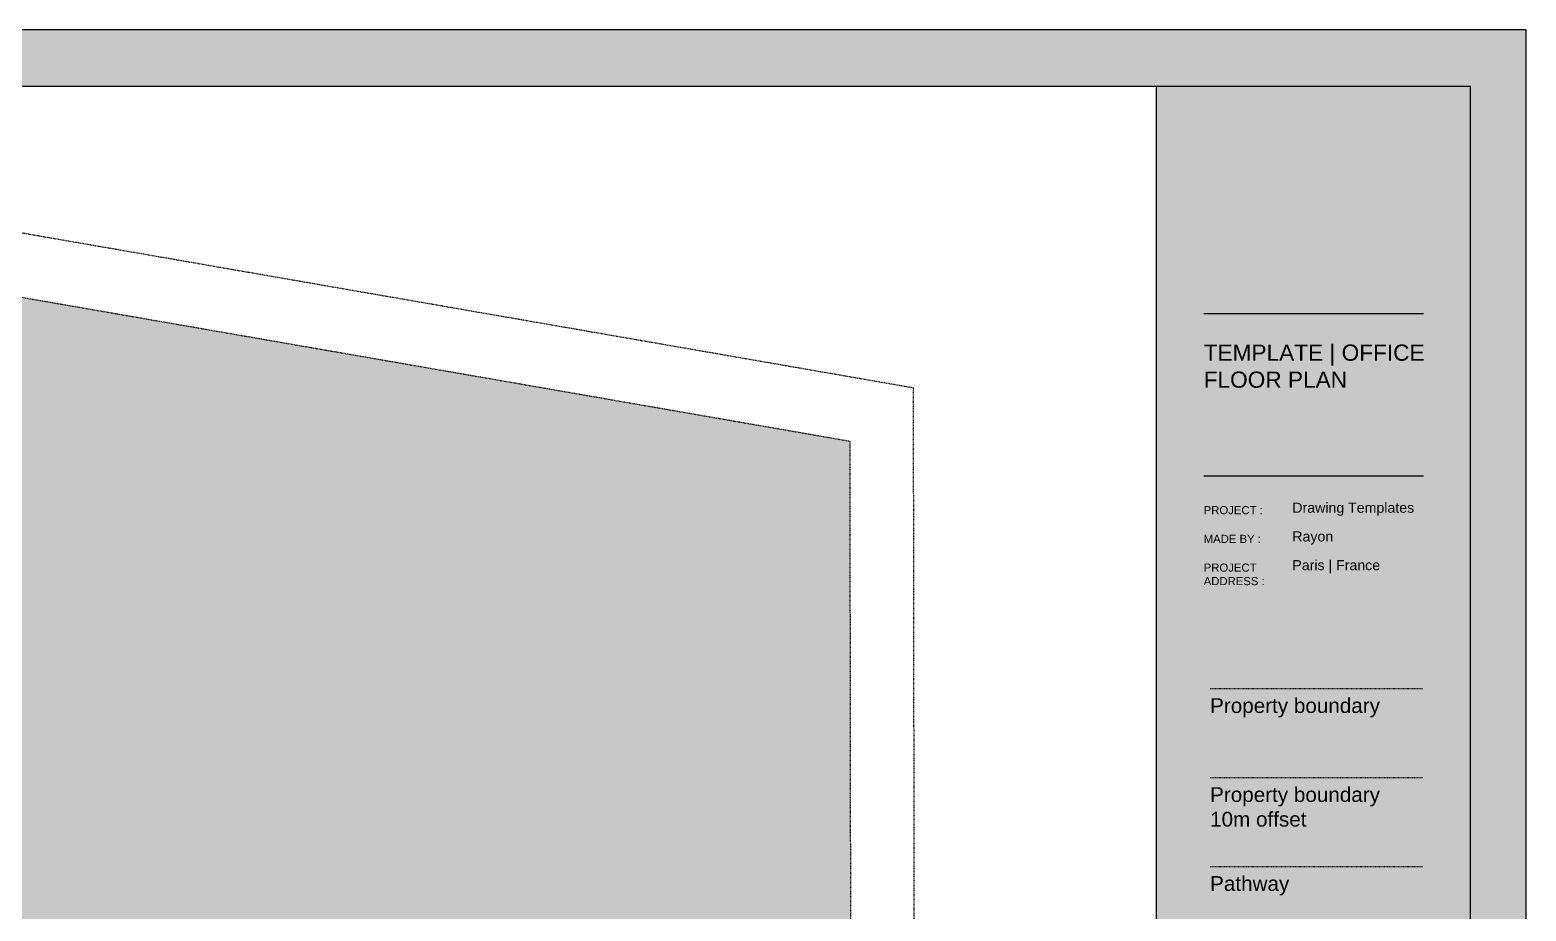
# Model space of a CAD drawing. Header units: metres. Extents: x 183920 to 188551, y 20757 to 23715.
# Drawn here: x 185341.2 to 185576.8, y 20933.7 to 21072.4 of the extents above; entities that cross this region are included whole.
import ezdxf

# ---------------------------------------------------------------- set-up
doc = ezdxf.new("R2010")
doc.units = ezdxf.units.M
for name, pattern in [('Light Grey Page Line', [0]), ('Page Lines', [0]), ('Path', [0.00111125, 0.0003175, -0.00015875, 0.0003175, -0.00015875, 0, -0.00015875]), ('Path offset', [0.022225, 0.00635, -0.003175, 0.00635, -0.003175, 0, -0.003175]), ('Property boundary', [0.00111125, 0.0003175, -0.00015875, 0.0003175, -0.00015875, 0, -0.00015875]), ('Style', [0.00111125, 0.0003175, -0.00015875, 0.0003175, -0.00015875, 0, -0.00015875])]:
    doc.linetypes.add(name, pattern=pattern)
for name, color, linetype, true_color in [('Imported blocks_1', 7, 'Continuous', 0xc57dd9), ('Title blocks & Legend', 7, 'Continuous', 0xf890f8), ('Zoning', 7, 'Continuous', 0x47d2e2)]:
    doc.layers.add(name, color=color, linetype=linetype, true_color=true_color)
doc.styles.add('Logo Text A3', font='', dxfattribs={"height": 0.0024})
doc.styles.add('Style_5', font='', dxfattribs={"height": 4.2})
doc.styles.add('Text M A3', font='', dxfattribs={"height": 0.0015})
doc.styles.add('Text S A3', font='', dxfattribs={"height": 0.0012})
doc.styles.get('Logo Text A3').set_extended_font_data('arial')
doc.styles.get('Style_5').set_extended_font_data('arial')
doc.styles.get('Text M A3').set_extended_font_data('arial')
doc.styles.get('Text S A3').set_extended_font_data('arial')

# ---------------------------------------------------------------- blocks, each defined once
blk = doc.blocks.new('ScaledText_8')
at = {"layer": 'Imported blocks_1', "insert": (-162.8804306422971, 30.85387132344426), "char_height": 0.0012, "width": 0.009646153846153846, "attachment_point": 1, "style": 'Text S A3'}
blk.add_mtext('PROJECT :', dxfattribs=at)
blk = doc.blocks.new('ScaledText_12')
at = {"layer": 'Imported blocks_1', "insert": (-162.8804306422971, 30.86166419504942), "char_height": 0.0012, "width": 0.009259615384615385, "attachment_point": 1, "style": 'Text S A3'}
blk.add_mtext('MADE BY :', dxfattribs=at)
blk = doc.blocks.new('ScaledText_26')
at = {"layer": 'Imported blocks_1', "insert": (-163.009084716711, 30.85567535590889), "char_height": 0.0015, "width": 0.006850961538461538, "attachment_point": 1, "style": 'Text M A3'}
blk.add_mtext('Rayon', dxfattribs=at)
blk = doc.blocks.new('ScaledText_36')
at = {"layer": 'Title blocks & Legend', "insert": (185691.7441220085, 20079.06975461499), "char_height": 4.2, "width": 57.15096153846154, "attachment_point": 1, "style": 'Style_5'}
blk.add_mtext('Property boundary\\P10m offset', dxfattribs=at)
blk = doc.blocks.new('ScaledText_49')
at = {"layer": 'Imported blocks_1', "insert": (-163.009084716711, 30.84788248430374), "char_height": 0.0015, "width": 0.0243188894388678, "attachment_point": 1, "style": 'Text M A3'}
blk.add_mtext('Drawing Templates', dxfattribs=at)
blk = doc.blocks.new('ScaledText_70')
at = {"layer": 'Title blocks & Legend', "insert": (185691.7441220085, 20079.06975461499), "char_height": 4.2, "width": 26.53942307692308, "attachment_point": 1, "style": 'Style_5'}
blk.add_mtext('Pathway', dxfattribs=at)
blk = doc.blocks.new('ScaledText_76')
at = {"layer": 'Imported blocks_1', "insert": (-163.0090847169364, 30.86346822730583), "char_height": 0.0015, "width": 0.01540384615384615, "attachment_point": 1, "style": 'Text M A3'}
blk.add_mtext('Paris | France ', dxfattribs=at)
blk = doc.blocks.new('ScaledText_89')
at = {"layer": 'Imported blocks_1', "insert": (-163.7125384643408, 30.84210519768878), "char_height": 0.0024, "width": 0.04075906085664888, "attachment_point": 1, "style": 'Logo Text A3'}
blk.add_mtext('TEMPLATE | OFFICE FLOOR PLAN', dxfattribs=at)
blk = doc.blocks.new('ScaledText_94')
at = {"layer": 'Imported blocks_1', "insert": (-162.880430642298, 30.86945706665457), "char_height": 0.0012, "width": 0.01531380675831378, "attachment_point": 1, "style": 'Text S A3'}
blk.add_mtext('PROJECT ADDRESS :', dxfattribs=at)
blk = doc.blocks.new('A3  Title block minimal vertical')
at = {"layer": 'Imported blocks_1', "transparency": 33554483}
blk.add_hatch(color=256, dxfattribs=at).paths.add_polyline_path([(-0.2099314073314251, -0.1483019521171113), (-0.2005320687812578, -0.1390564406268284), (-0.2005320687812578, 0.1399498981545296), (0.1550605809780995, 0.1399498981545296), (0.1550605809780995, -0.1390564406268284), (-0.2005320687812578, -0.1390564406268284), (-0.2099314073314251, -0.1483019521171113), (0.2099314073314676, -0.1483019521171113), (0.2099314073314676, 0.1483019521171195), (-0.2099314073314251, 0.1483019521171195), (-0.2099314073314251, -0.1483019521171113)], flags=0)
h = blk.add_hatch(color=256, dxfattribs=at)
edge = h.paths.add_edge_path(flags=0)
edge.add_line((0.1729157325874844, 0.1177487475928521), (0.1729157325874844, 0.1287278270255517))
edge.add_line((0.1729157325874844, 0.1287278270255517), (0.1807462492033576, 0.1287278270255517))
edge.add_arc((0.1805990281644988, 0.1254610725425581), 0.003270070165369793, -84.54646110202827, 87.41962837314571, ccw=False)
edge.add_line((0.1809098109081278, 0.1222058040478401), (0.1838130311677988, 0.1222058040478401))
edge.add_line((0.1838130311677988, 0.1222058040478401), (0.1838130311677994, 0.117748747597934))
edge.add_line((0.1838130311677994, 0.117748747597934), (0.1816867290057862, 0.117748747597934))
edge.add_line((0.1816867290057862, 0.117748747597934), (0.1750829251756895, 0.1221240231954549))
edge.add_line((0.1750829251756895, 0.1221240231954549), (0.1750829251757067, 0.117748747597934))
edge.add_line((0.1750829251757067, 0.117748747597934), (0.1729157325874844, 0.1177487475928521))
edge.add_line((0.1729157325874844, 0.1177487475928521), (0.1729157325874844, 0.1177487475928521))
at = {"layer": 'Imported blocks_1', "linetype": 'Page Lines'}
blk.add_lwpolyline([(-0.2099314073314248, -0.1483019521171226), (0.2099314073314677, -0.1483019521171226), (0.2099314073314677, 0.1483019521171085), (-0.2099314073314248, 0.1483019521171085), (-0.2099314073314248, -0.1483019521171226)], close=True, dxfattribs=at)
at = {"layer": 'Imported blocks_1', "linetype": 'Light Grey Page Line'}
blk.add_lwpolyline([(-0.2005320687812571, -0.1390564406268426), (0.2016915466515925, -0.1390564406268426), (0.2016915466515925, 0.1399498981545153), (-0.2005320687812571, 0.1399498981545153), (-0.2005320687812571, -0.1390564406268426)], close=True, dxfattribs=at)
at = {"layer": 'Imported blocks_1', "linetype": 'Page Lines'}
for points in [[(0.1550605809780948, 0.1399498873225211), (0.1550605809780948, -0.1390564115214913)], [(0.1620890018502521, 0.1063220825233825), (0.1946958290670561, 0.1063220825233826)], [(0.1620890018502521, 0.08229276619199163), (0.1946958290670561, 0.08229276619199169)]]:
    blk.add_lwpolyline(points, dxfattribs=at)
blk = doc.blocks.new('ScaledText_121')
at = {"layer": 'Title blocks & Legend', "insert": (185691.7441220085, 20079.06975461499), "char_height": 4.2, "width": 57.15096153846154, "attachment_point": 1, "style": 'Style_5'}
blk.add_mtext('Property boundary', dxfattribs=at)

msp = doc.modelspace()

# ---------------------------------------------------------------- hatches: boundary and pattern name
at = {"layer": 'Zoning', "transparency": 33554483}
msp.add_hatch(color=256, dxfattribs=at).paths.add_polyline_path([(185470.6791510411, 20785.11473289946), (185470.3545236201, 21007.58842538163), (185294.7087347909, 21038.08873290022), (185196.0620295411, 21037.43473289946), (185196.1293761994, 20809.89394665194), (185470.6791510411, 20785.11473289946)], flags=0)

# ---------------------------------------------------------------- linework, layer by layer
at = {"layer": 'Title blocks & Legend', "linetype": 'Property boundary'}
msp.add_lwpolyline([(185527.0446598549, 20968.6839998784), (185560.4797270465, 20968.684)], dxfattribs=at)
at = {"layer": 'Title blocks & Legend', "linetype": 'Style'}
msp.add_lwpolyline([(185527.0446598761, 20954.67805707111), (185560.4797270678, 20954.67805719271)], dxfattribs=at)
at = {"layer": 'Title blocks & Legend', "linetype": 'Path'}
msp.add_lwpolyline([(185527.0446598761, 20940.67211426382), (185560.4797270677, 20940.67211438542)], dxfattribs=at)
at = {"layer": 'Zoning', "linetype": 'Property boundary'}
msp.add_lwpolyline([(185480.6847606619, 20774.85120208825), (185480.3419156699, 21016.00379407194), (185295.5705200096, 21048.08873289946), (185186.1296017051, 21048.0887328842), (185186.1293673301, 20800.73412656096), (185480.6847606619, 20774.85120208825)], close=True, dxfattribs=at)
at = {"layer": 'Zoning', "linetype": 'Path offset'}
msp.add_lwpolyline([(185470.6791510411, 20785.11473289946), (185470.3545236201, 21007.58842538163), (185294.7087347909, 21038.08873290022), (185196.1295923037, 21038.08873289731), (185196.1293761994, 20809.89394665194), (185470.6791510411, 20785.11473289946)], close=True, dxfattribs=at)

# ---------------------------------------------------------------- block references
at = {"layer": 'Imported blocks_1', "yscale": 1062.975773071686}
for name, p, xscale in [('ScaledText_89', (359219.2502147338, -11761.56609141317), 1060.964683922955), ('ScaledText_8', (358336.413129597, -11799.50194042478), 1060.964683923673), ('ScaledText_49', (358486.8645850781, -11792.59069688173), 1060.964683925012), ('ScaledText_12', (358336.413129597, -11812.30751097785), 1060.964683923673), ('ScaledText_26', (358486.8645848598, -11805.3962674348), 1060.964683923673), ('ScaledText_76', (358486.8645852294, -11818.20183764571), 1060.964683923673), ('ScaledText_94', (358336.4131295516, -11825.11308153091), 1060.964683923389)]:
    msp.add_blockref(name, p, dxfattribs=dict(at, xscale=xscale))
at = {"layer": 'Title blocks & Legend'}
for name, p, xscale, yscale in [('A3  Title block minimal vertical', (185354.0578092249, 20914.71938219974), 1060.964683923673, 1062.975773071686), ('ScaledText_121', (82635.09747813208, 9841.352055488975), 0.5541007879359146, 0.5541007879359146), ('ScaledText_36', (82635.09747813205, 9827.345846633398), 0.5541007879359146, 0.5541007879359146), ('ScaledText_70', (82635.09747813205, 9813.33963777782), 0.5541007879359146, 0.5541007879359146)]:
    msp.add_blockref(name, p, dxfattribs=dict(at, xscale=xscale, yscale=yscale))

doc.saveas('drawing.dxf')
